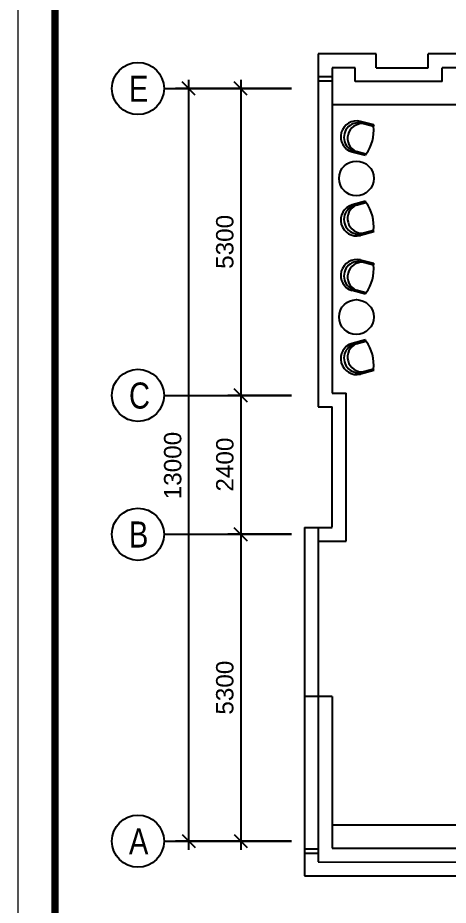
# Model space of a CAD drawing. Header units: millimetres. Extents: x 526420 to 928802, y 401925 to 509768.
# Drawn here: x 873379 to 880819, y 415632 to 430961 of the extents above; entities that cross this region are included whole.
import ezdxf

# ---------------------------------------------------------------- set-up
doc = ezdxf.new("R2010")
doc.units = ezdxf.units.MM
doc.header["$LTSCALE"] = 3000
doc.header["$MEASUREMENT"] = 0
doc.linetypes.add('CENTER', pattern=[2, 1.25, -0.25, 0.25, -0.25])
doc.layers.get('0').update_dxf_attribs({"linetype": 'CONTINUOUS'})
for name, color, linetype in [('A', 7, 'CONTINUOUS'), ('D-WALL', 7, 'CONTINUOUS'), ('P-FURNI-I', 7, 'CONTINUOUS'), ('P-WALL', 7, 'CONTINUOUS')]:
    doc.layers.add(name, color=color, linetype=linetype)
doc.styles.add('Arial', font='ARIAL.TTF')

msp = doc.modelspace()

# ---------------------------------------------------------------- linework, layer by layer
at = {"color": 0, "linetype": 'ByBlock'}
for p, q in [((876445, 429627), (876220, 429852)), ((877345, 429627), (877120, 429852)), ((877120, 424552), (877345, 424327)), ((877345, 424327), (877120, 424552)), ((877120, 422152), (877345, 421927)), ((877345, 421927), (877120, 422152)), ((876220, 416852), (876445, 416627)), ((877120, 416852), (877345, 416627))]:
    msp.add_line(p, q, dxfattribs=at)
at = {"color": 0, "ltscale": 0.7}
for p, q in [((877232, 429889), (877232, 424289)), ((878107, 429739), (877007, 429739)), ((877232, 424589), (877232, 421889)), ((878107, 424439), (877007, 424439)), ((878107, 424439), (877007, 424439)), ((878107, 422039), (877007, 422039))]:
    msp.add_line(p, q, dxfattribs=at)
at = {"color": 0, "linetype": 'CENTER'}
for p, q in [((875907, 429739), (878107, 429739)), ((875907, 424439), (878107, 424439)), ((875907, 422039), (878107, 422039)), ((875907, 416739), (878107, 416739))]:
    msp.add_line(p, q, dxfattribs=at)
at = {"color": 0}
for p, q in [((879532, 429110), (879300, 429172)), ((879356, 429132), (879526, 429087)), ((879526, 429086), (879356, 429132)), ((879526, 429087), (879356, 429132)), ((879532, 429110), (879526, 429087)), ((879390, 428580), (879158, 428642)), ((879226, 428649), (879397, 428603)), ((879226, 428649), (879397, 428603)), ((879396, 428603), (879226, 428649)), ((879397, 428603), (879390, 428580)), ((879390, 427793), (879158, 427731)), ((879226, 427724), (879397, 427770)), ((879226, 427724), (879397, 427770)), ((879396, 427770), (879226, 427724)), ((879397, 427770), (879390, 427793)), ((879532, 427263), (879300, 427201)), ((879526, 427287), (879356, 427241)), ((879356, 427241), (879526, 427286)), ((879526, 427286), (879356, 427241)), ((879532, 427263), (879526, 427286)), ((879532, 426715), (879300, 426777)), ((879356, 426737), (879526, 426692)), ((879526, 426692), (879356, 426737)), ((879526, 426692), (879356, 426737)), ((879532, 426715), (879526, 426692)), ((879390, 426185), (879158, 426248)), ((879226, 426254), (879397, 426209)), ((879226, 426254), (879397, 426209)), ((879396, 426208), (879226, 426254)), ((879397, 426209), (879390, 426185)), ((879390, 425398), (879158, 425336)), ((879397, 425375), (879390, 425398)), ((879226, 425329), (879397, 425375)), ((879226, 425329), (879397, 425375)), ((879396, 425375), (879226, 425329)), ((879532, 424869), (879300, 424806)), ((879526, 424892), (879356, 424846)), ((879356, 424846), (879526, 424891)), ((879526, 424891), (879356, 424846)), ((879532, 424869), (879526, 424891))]:
    msp.add_line(p, q, dxfattribs=at)
at = {"color": 0, "ltscale": 5}
for centre in [(875457, 429739), (875457, 424439), (875457, 422039), (875457, 416739)]:
    msp.add_circle(centre, 450, dxfattribs=at)
at = {"color": 0}
for centre, radius, start, end in [((879235, 428906), 274, 76.2558, 253.7442), ((879267, 428897), 251, 69.3868, 260.6132), ((879333, 428879), 254, 85.0001, 244.9999), ((878873, 429003), 658, 322.6831, 7.3169), ((879235, 427467), 274, 106.2558, 283.7442), ((879267, 427476), 251, 99.3868, 290.6132), ((879333, 427494), 254, 115.0001, 274.9999), ((878873, 427370), 658, 352.6831, 37.3169), ((879235, 426511), 274, 76.2558, 253.7442), ((879267, 426502), 251, 69.3868, 260.6132), ((879333, 426484), 254, 85.0001, 244.9999), ((878873, 426608), 658, 322.6831, 7.3169), ((879235, 425073), 274, 106.2558, 283.7442), ((879267, 425081), 251, 99.3868, 290.6132), ((879333, 425099), 254, 115.0001, 274.9999), ((878873, 424976), 658, 352.6831, 37.3169)]:
    msp.add_arc(centre, radius, start, end, dxfattribs=at)
at = {"layer": 'A', "linetype": 'ByBlock', "lineweight": 0}
for points in [[(928802, 441864), (873379, 441864), (873379, 402295), (928802, 402295)], [(874023, 402939), (928157, 402939), (928157, 441220), (874023, 441220)]]:
    msp.add_lwpolyline(points, close=True, dxfattribs=at)
at = {"layer": 'A', "linetype": 'ByBlock', "lineweight": 0, "const_width": 129}
msp.add_lwpolyline([(874023, 402939), (928157, 402939), (928157, 441220), (874023, 441220)], close=True, dxfattribs=at)
at = {"layer": 'D-WALL', "color": 0, "ltscale": 100}
for p, q in [((876332, 429889), (876332, 416589)), ((878107, 429739), (876107, 429739)), ((877232, 422189), (877232, 416589)), ((878107, 422039), (877007, 422039)), ((878107, 416739), (876107, 416739)), ((878107, 416739), (877007, 416739))]:
    msp.add_line(p, q, dxfattribs=at)
at = {"layer": 'P-FURNI-I', "color": 0, "ltscale": 100}
msp.add_line((878812, 417019), (881432, 417019), dxfattribs=at)
at = {"layer": 'P-FURNI-I', "color": 0, "ltscale": 2}
for centre in [(879231, 428187), (879231, 425792)]:
    msp.add_circle(centre, 300, dxfattribs=at)
at = {"layer": 'P-WALL', "color": 0, "ltscale": 100}
for p, q in [((878572, 430339), (878572, 424239)), ((879572, 430339), (878572, 430339)), ((879572, 430099), (879572, 430339)), ((885642, 430339), (880472, 430339)), ((880472, 430099), (880472, 430339)), ((878812, 430099), (878812, 424479)), ((879212, 430099), (878812, 430099)), ((879212, 429859), (879212, 430099)), ((879572, 430099), (880472, 430099)), ((885882, 430099), (880712, 430099)), ((880712, 429859), (880712, 430099)), ((878572, 429944), (878812, 429944)), ((878572, 429874), (878812, 429874)), ((880712, 429859), (879212, 429859)), ((881112, 429459), (878812, 429459)), ((878812, 424479), (879052, 424479)), ((879052, 421919), (879052, 424479)), ((878572, 424239), (878812, 424239)), ((878812, 422160), (878812, 424239)), ((878332, 422159), (878332, 416139)), ((878332, 422159), (878812, 422159)), ((878572, 422159), (878572, 416379)), ((878572, 421919), (879052, 421919)), ((878812, 419239), (878332, 419239)), ((878812, 419239), (878812, 416619)), ((878812, 417019), (881432, 417019)), ((878332, 416604), (878572, 416604)), ((878332, 416534), (878572, 416534)), ((878812, 416619), (881432, 416619)), ((878572, 416379), (885732, 416378)), ((878332, 416139), (885642, 416139))]:
    msp.add_line(p, q, dxfattribs=at)

# ---------------------------------------------------------------- texts
at = {"color": 0, "style": 'Arial', "width": 0.8}
for s, p in [('E', (875301, 429511)), ('C', (875301, 424211)), ('B', (875301, 421811)), ('A', (875301, 416511))]:
    msp.add_text(s, height=450, dxfattribs=at).set_placement(p)
at = {"color": 0, "style": 'Arial'}
for s, p in [('5300', (877106, 426624)), ('2400', (877107, 422777))]:
    msp.add_text(s, height=300, rotation=90, dxfattribs=at).set_placement(p)
at = {"layer": 'D-WALL', "color": 0, "style": 'Arial'}
for s, p in [('13000', (876206, 422644)), ('5300', (877106, 418924))]:
    msp.add_text(s, height=300, rotation=90, dxfattribs=at).set_placement(p)

doc.saveas('drawing.dxf')
